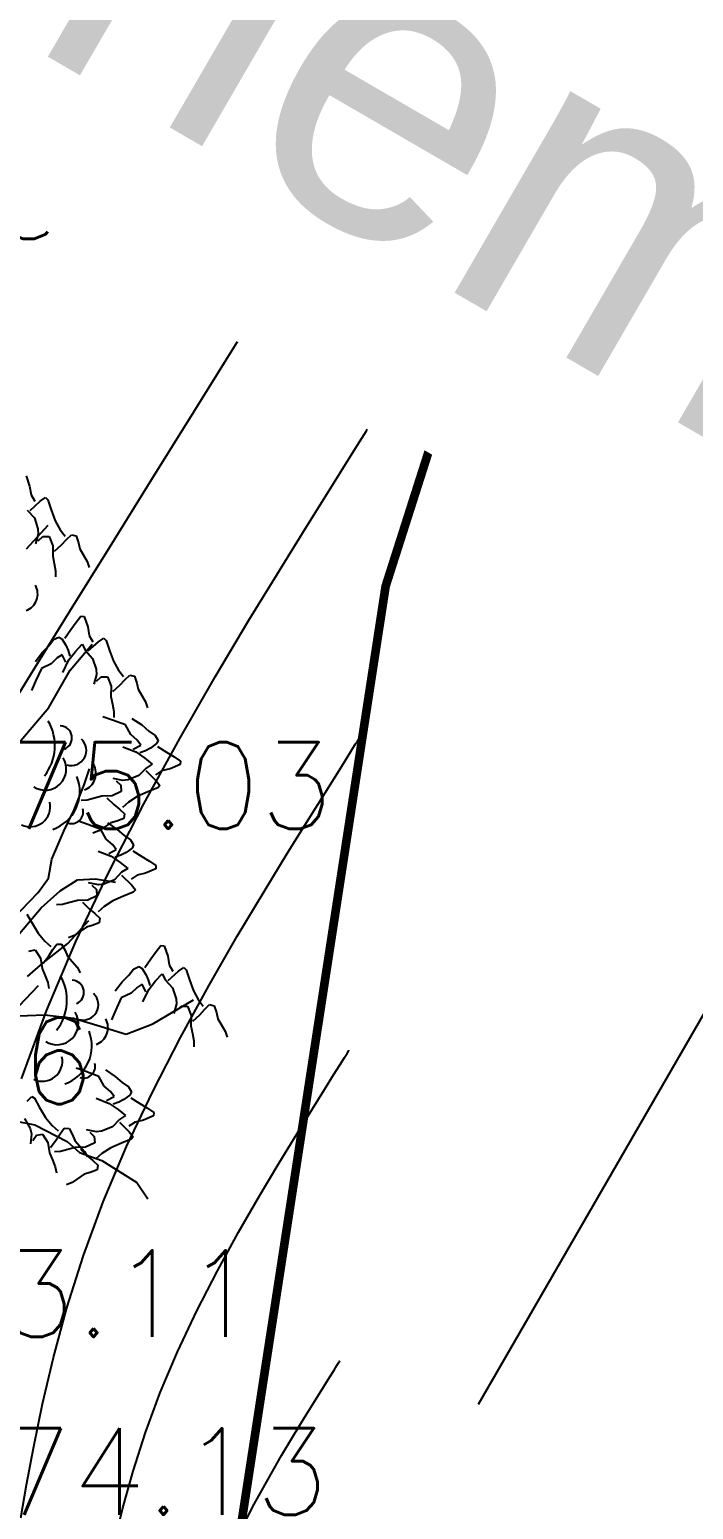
# Model space of a CAD drawing. Header units: millimetres. Extents: x 524954 to 526204, y 9523489 to 9524010.
# Drawn here: x 525331.64 to 525339.31, y 9523772.75 to 9523789.86 of the extents above; entities that cross this region are included whole.
import ezdxf
from ezdxf import colors
from ezdxf.entities.mleader import LeaderData, LeaderLine
from ezdxf.math import Vec2, Vec3

# ---------------------------------------------------------------- set-up
doc = ezdxf.new("R2010")
doc.units = ezdxf.units.MM
doc.header["$PDMODE"] = 32
doc.header["$PDSIZE"] = 0.5
doc.linetypes.add('ACAD_ISO12W100', pattern=[21, 12, -3, 0, -3, 0, -3])
for name, color, linetype in [('Arbre', 34, 'ACAD_ISO12W100'), ('Bord Fleuve', 4, 'ACAD_ISO12W100'), ('CN_01_00', 3, 'Continuous'), ('CN_02_00', 4, 'Continuous'), ('CN_05_00', 6, 'Continuous'), ('ETQ IMPAIR', 7, 'Continuous'), ('Talus', 2, 'Continuous'), ('TopoAlt', 3, 'Continuous'), ('TOPOJIS', 7, 'Continuous')]:
    doc.layers.add(name, color=color, linetype=linetype)
doc.styles.add('Simplex 1.0', font='Simplex.shx', dxfattribs={"width": 0.99, "height": 1})
doc.styles.get("Standard").update_dxf_attribs({"font": 'arial.ttf'})

# ---------------------------------------------------------------- blocks, each defined once
blk = doc.blocks.new('TCPOINT M')
at = {"color": 0}
blk.add_point((0, 0), dxfattribs=at)
at = {"layer": 'TopoAlt', "style": 'Simplex 1.0', "width": 0.99}
blk.add_attdef('ALT', (0.15, 0.15), '', height=1, dxfattribs=at)
blk = doc.blocks.new('v088')
at = {"color": 3, "linetype": 'Continuous'}
for p, q in [((1.181, 11.833), (1.223, 11.714)), ((1.223, 11.714), (1.239, 11.614)), ((1.227, 11.433), (1.346, 11.541)), ((1.239, 11.614), (1.281, 11.541)), ((1.346, 11.541), (1.408, 11.583)), ((1.408, 11.583), (1.435, 11.556)), ((1.435, 11.556), (1.473, 11.441)), ((1.196, 11.437), (1.277, 11.348)), ((1.277, 11.348), (1.319, 11.221)), ((1.473, 11.441), (1.519, 11.314)), ((1.519, 11.314), (1.577, 11.21)), ((1.323, 11.16), (1.292, 11.048)), ((1.319, 11.221), (1.323, 11.16)), ((1.323, 11.083), (1.377, 11.133)), ((1.377, 11.133), (1.45, 11.133)), ((1.45, 11.133), (1.492, 11.025)), ((1.577, 11.21), (1.635, 11.137)), ((1.65, 11.098), (1.708, 11.152)), ((1.708, 11.152), (1.762, 11.141)), ((1.762, 11.141), (1.789, 11.06)), ((1.492, 11.025), (1.489, 10.906)), ((1.512, 10.964), (1.592, 11.037)), ((1.592, 11.037), (1.65, 11.098)), ((1.789, 11.06), (1.804, 10.991)), ((1.804, 10.991), (1.889, 10.844)), ((1.489, 10.906), (1.508, 10.818)), ((1.508, 10.818), (1.523, 10.733)), ((1.889, 10.844), (1.912, 10.775)), ((1.523, 10.733), (1.523, 10.664)), ((1.7, 10.058), (1.762, 10.142)), ((1.762, 10.142), (1.816, 10.212)), ((1.816, 10.212), (1.854, 10.208)), ((1.854, 10.208), (1.896, 10.089)), ((1.446, 9.869), (1.5, 9.939)), ((1.5, 9.939), (1.562, 9.969)), ((1.562, 9.969), (1.596, 9.95)), ((1.596, 9.95), (1.643, 9.877)), ((1.631, 9.958), (1.7, 10.058)), ((1.896, 10.089), (1.912, 9.989)), ((1.912, 9.989), (1.954, 9.915)), ((2.019, 9.915), (2.081, 9.958)), ((2.081, 9.958), (2.108, 9.931)), ((2.108, 9.931), (2.146, 9.815)), ((1.289, 9.685), (1.369, 9.792)), ((1.369, 9.792), (1.446, 9.869)), ((1.6, 9.765), (1.542, 9.727)), ((1.643, 9.677), (1.6, 9.765)), ((1.643, 9.877), (1.669, 9.815)), ((1.669, 9.815), (1.689, 9.75)), ((1.677, 9.704), (1.754, 9.804)), ((1.754, 9.804), (1.831, 9.885)), ((1.831, 9.885), (1.869, 9.812)), ((1.869, 9.812), (1.95, 9.723)), ((1.9, 9.808), (2.019, 9.915)), ((2.146, 9.815), (2.193, 9.689)), ((1.358, 9.604), (1.292, 9.458)), ((1.473, 9.658), (1.358, 9.604)), ((1.542, 9.727), (1.473, 9.658)), ((1.608, 9.558), (1.677, 9.704)), ((1.95, 9.723), (1.993, 9.596)), ((1.993, 9.596), (1.996, 9.535)), ((2.193, 9.689), (2.25, 9.585)), ((2.25, 9.585), (2.308, 9.512)), ((1.292, 9.458), (1.246, 9.35)), ((1.996, 9.535), (1.966, 9.423)), ((1.996, 9.458), (2.05, 9.508)), ((2.05, 9.508), (2.123, 9.508)), ((2.123, 9.508), (2.166, 9.4)), ((2.185, 9.338), (2.266, 9.412)), ((2.266, 9.412), (2.323, 9.473)), ((2.323, 9.473), (2.381, 9.527)), ((2.381, 9.527), (2.435, 9.515)), ((2.435, 9.515), (2.462, 9.435)), ((2.462, 9.435), (2.477, 9.365)), ((2.166, 9.4), (2.162, 9.281)), ((2.162, 9.281), (2.181, 9.192)), ((2.477, 9.365), (2.562, 9.219)), ((2.181, 9.192), (2.196, 9.108)), ((2.196, 9.108), (2.196, 9.038)), ((2.562, 9.219), (2.585, 9.15)), ((2.18, 9.009), (2.07, 9.048)), ((2.33, 8.953), (2.18, 9.009)), ((2.391, 8.841), (2.33, 8.953)), ((2.406, 9.027), (2.519, 8.953)), ((2.519, 8.953), (2.601, 8.881)), ((2.465, 8.776), (2.391, 8.841)), ((2.507, 8.721), (2.465, 8.776)), ((2.601, 8.881), (2.673, 8.832)), ((2.691, 8.737), (2.621, 8.686)), ((2.673, 8.832), (2.708, 8.773)), ((2.708, 8.773), (2.691, 8.737)), ((2.3, 8.701), (2.45, 8.641)), ((2.421, 8.673), (2.507, 8.721)), ((2.45, 8.641), (2.555, 8.57)), ((2.561, 8.655), (2.497, 8.632)), ((2.555, 8.57), (2.64, 8.498)), ((2.621, 8.686), (2.561, 8.655)), ((2.701, 8.703), (2.805, 8.64)), ((2.805, 8.64), (2.893, 8.584)), ((2.893, 8.584), (2.966, 8.534)), ((2.57, 8.455), (2.487, 8.369)), ((2.568, 8.425), (2.683, 8.312)), ((2.64, 8.498), (2.57, 8.455)), ((2.749, 8.424), (2.679, 8.378)), ((2.848, 8.446), (2.749, 8.424)), ((2.964, 8.496), (2.848, 8.446)), ((2.966, 8.534), (2.964, 8.496)), ((2.301, 8.311), (2.188, 8.335)), ((2.225, 8.306), (2.278, 8.256)), ((2.278, 8.256), (2.282, 8.183)), ((2.362, 8.319), (2.301, 8.311)), ((2.487, 8.369), (2.362, 8.319)), ((2.704, 8.225), (2.591, 8.179)), ((2.683, 8.312), (2.729, 8.254)), ((2.729, 8.254), (2.704, 8.225)), ((1.888, 8.085), (1.819, 8.08)), ((1.971, 8.105), (1.888, 8.085)), ((2.058, 8.13), (1.971, 8.105)), ((2.178, 8.134), (2.058, 8.13)), ((2.117, 8.111), (2.195, 8.035)), ((2.282, 8.183), (2.178, 8.134)), ((2.367, 8.061), (2.298, 7.999)), ((2.467, 8.125), (2.367, 8.061)), ((2.591, 8.179), (2.467, 8.125)), ((2.195, 8.035), (2.261, 7.981)), ((2.31, 7.872), (2.231, 7.841)), ((2.261, 7.981), (2.318, 7.927)), ((2.318, 7.927), (2.31, 7.872)), ((1.896, 7.802), (1.786, 7.841)), ((2.046, 7.746), (1.896, 7.802)), ((2.022, 7.727), (1.955, 7.7)), ((2.163, 7.821), (2.022, 7.727)), ((2.107, 7.634), (2.046, 7.746)), ((2.123, 7.82), (2.235, 7.746)), ((2.231, 7.841), (2.163, 7.821)), ((2.235, 7.746), (2.317, 7.675)), ((2.181, 7.57), (2.107, 7.634)), ((2.223, 7.514), (2.181, 7.57)), ((2.317, 7.675), (2.389, 7.625)), ((2.407, 7.53), (2.337, 7.479)), ((2.389, 7.625), (2.424, 7.566)), ((2.424, 7.566), (2.407, 7.53)), ((2.016, 7.494), (2.166, 7.434)), ((2.137, 7.467), (2.223, 7.514)), ((2.166, 7.434), (2.271, 7.363)), ((2.277, 7.448), (2.213, 7.425)), ((2.271, 7.363), (2.357, 7.292)), ((2.337, 7.479), (2.277, 7.448)), ((2.417, 7.496), (2.521, 7.433)), ((2.521, 7.433), (2.609, 7.377)), ((2.609, 7.377), (2.682, 7.328)), ((2.286, 7.249), (2.203, 7.162)), ((2.284, 7.218), (2.399, 7.105)), ((2.357, 7.292), (2.286, 7.249)), ((2.465, 7.218), (2.395, 7.171)), ((2.564, 7.239), (2.465, 7.218)), ((2.68, 7.289), (2.564, 7.239)), ((2.682, 7.328), (2.68, 7.289)), ((2.018, 7.104), (1.904, 7.128)), ((1.941, 7.1), (1.994, 7.049)), ((1.994, 7.049), (1.999, 6.976)), ((2.079, 7.112), (2.018, 7.104)), ((2.203, 7.162), (2.079, 7.112)), ((2.42, 7.018), (2.307, 6.972)), ((2.399, 7.105), (2.445, 7.047)), ((2.445, 7.047), (2.42, 7.018)), ((1.604, 6.878), (1.535, 6.874)), ((1.688, 6.899), (1.604, 6.878)), ((1.775, 6.923), (1.688, 6.899)), ((1.894, 6.927), (1.775, 6.923)), ((1.834, 6.904), (1.912, 6.828)), ((1.999, 6.976), (1.894, 6.927)), ((2.084, 6.854), (2.014, 6.792)), ((2.184, 6.918), (2.084, 6.854)), ((2.307, 6.972), (2.184, 6.918)), ((1.192, 6.766), (1.252, 6.66)), ((1.912, 6.828), (1.977, 6.774)), ((1.977, 6.774), (2.034, 6.72)), ((2.034, 6.72), (2.026, 6.666)), ((1.252, 6.66), (1.321, 6.544)), ((1.321, 6.544), (1.397, 6.452)), ((1.738, 6.52), (1.671, 6.493)), ((1.879, 6.614), (1.738, 6.52)), ((1.947, 6.634), (1.879, 6.614)), ((2.026, 6.666), (1.947, 6.634)), ((1.215, 6.339), (1.286, 6.353)), ((1.286, 6.353), (1.348, 6.255)), ((1.397, 6.452), (1.467, 6.391)), ((1.444, 6.285), (1.489, 6.356)), ((1.489, 6.356), (1.536, 6.42)), ((1.536, 6.42), (1.591, 6.419)), ((1.591, 6.419), (1.633, 6.344)), ((1.633, 6.344), (1.661, 6.279)), ((2.623, 6.25), (2.685, 6.334)), ((2.685, 6.334), (2.739, 6.404)), ((2.739, 6.404), (2.777, 6.4)), ((2.777, 6.4), (2.82, 6.28)), ((1.348, 6.255), (1.367, 6.137)), ((1.378, 6.198), (1.444, 6.285)), ((1.661, 6.279), (1.771, 6.151)), ((2.423, 6.13), (2.485, 6.161)), ((2.485, 6.161), (2.52, 6.142)), ((2.554, 6.15), (2.623, 6.25)), ((2.82, 6.28), (2.835, 6.18)), ((2.835, 6.18), (2.877, 6.107)), ((1.367, 6.137), (1.402, 6.054)), ((1.402, 6.054), (1.433, 5.974)), ((1.771, 6.151), (1.807, 6.088)), ((2.293, 5.984), (2.37, 6.061)), ((2.37, 6.061), (2.423, 6.13)), ((2.52, 6.142), (2.566, 6.069)), ((2.566, 6.069), (2.593, 6.007)), ((2.593, 6.007), (2.612, 5.942)), ((2.6, 5.896), (2.677, 5.996)), ((2.677, 5.996), (2.754, 6.077)), ((2.754, 6.077), (2.793, 6.004)), ((2.793, 6.004), (2.873, 5.915)), ((2.823, 6), (2.943, 6.107)), ((2.943, 6.107), (3.004, 6.15)), ((3.004, 6.15), (3.031, 6.123)), ((3.031, 6.123), (3.07, 6.007)), ((3.07, 6.007), (3.116, 5.88)), ((1.433, 5.974), (1.446, 5.906)), ((2.212, 5.877), (2.293, 5.984)), ((2.396, 5.85), (2.281, 5.796)), ((2.466, 5.919), (2.396, 5.85)), ((2.523, 5.957), (2.466, 5.919)), ((2.566, 5.869), (2.523, 5.957)), ((2.531, 5.75), (2.6, 5.896)), ((2.873, 5.915), (2.916, 5.788)), ((3.116, 5.88), (3.173, 5.777)), ((2.216, 5.65), (2.169, 5.542)), ((2.281, 5.796), (2.216, 5.65)), ((2.92, 5.727), (2.889, 5.615)), ((2.916, 5.788), (2.92, 5.727)), ((2.92, 5.65), (2.973, 5.7)), ((2.973, 5.7), (3.047, 5.7)), ((3.047, 5.7), (3.089, 5.592)), ((3.173, 5.777), (3.231, 5.703)), ((3.189, 5.603), (3.247, 5.665)), ((3.247, 5.665), (3.304, 5.719)), ((3.304, 5.719), (3.358, 5.707)), ((3.358, 5.707), (3.385, 5.627)), ((3.089, 5.592), (3.085, 5.473)), ((3.108, 5.53), (3.189, 5.603)), ((3.385, 5.627), (3.4, 5.557)), ((3.4, 5.557), (3.485, 5.411)), ((3.085, 5.473), (3.104, 5.384)), ((3.104, 5.384), (3.12, 5.3)), ((3.485, 5.411), (3.508, 5.342)), ((3.12, 5.3), (3.12, 5.23)), ((1.872, 4.946), (1.762, 4.985)), ((2.099, 4.964), (2.211, 4.89)), ((2.022, 4.89), (1.872, 4.946)), ((2.083, 4.778), (2.022, 4.89)), ((2.211, 4.89), (2.293, 4.818)), ((2.293, 4.818), (2.365, 4.769)), ((1.195, 4.604), (1.247, 4.657)), ((1.247, 4.657), (1.279, 4.636)), ((1.279, 4.636), (1.338, 4.53)), ((1.992, 4.638), (2.142, 4.578)), ((2.157, 4.714), (2.083, 4.778)), ((2.113, 4.611), (2.199, 4.658)), ((2.199, 4.658), (2.157, 4.714)), ((2.313, 4.623), (2.253, 4.592)), ((2.383, 4.674), (2.313, 4.623)), ((2.365, 4.769), (2.4, 4.71)), ((2.4, 4.71), (2.383, 4.674)), ((2.393, 4.64), (2.497, 4.577)), ((1.338, 4.53), (1.407, 4.414)), ((2.142, 4.578), (2.247, 4.507)), ((2.253, 4.592), (2.189, 4.569)), ((2.247, 4.507), (2.332, 4.436)), ((2.497, 4.577), (2.585, 4.521)), ((2.585, 4.521), (2.658, 4.472)), ((2.658, 4.472), (2.656, 4.433)), ((1.163, 4.402), (1.228, 4.286)), ((1.228, 4.286), (1.243, 4.226)), ((1.407, 4.414), (1.483, 4.322)), ((1.483, 4.322), (1.554, 4.261)), ((1.576, 4.226), (1.623, 4.29)), ((1.623, 4.29), (1.678, 4.289)), ((1.678, 4.289), (1.719, 4.214)), ((2.179, 4.306), (2.055, 4.256)), ((2.262, 4.393), (2.179, 4.306)), ((2.26, 4.362), (2.375, 4.249)), ((2.332, 4.436), (2.262, 4.393)), ((2.441, 4.361), (2.371, 4.315)), ((2.54, 4.383), (2.441, 4.361)), ((2.656, 4.433), (2.54, 4.383)), ((1.243, 4.226), (1.234, 4.11)), ((1.258, 4.15), (1.301, 4.209)), ((1.301, 4.209), (1.373, 4.223)), ((1.373, 4.223), (1.435, 4.125)), ((1.435, 4.125), (1.453, 4.007)), ((1.465, 4.068), (1.531, 4.155)), ((1.531, 4.155), (1.576, 4.226)), ((1.719, 4.214), (1.747, 4.149)), ((1.747, 4.149), (1.858, 4.021)), ((1.975, 4.12), (1.87, 4.071)), ((1.994, 4.248), (1.88, 4.272)), ((1.917, 4.244), (1.97, 4.193)), ((1.97, 4.193), (1.975, 4.12)), ((2.055, 4.256), (1.994, 4.248)), ((2.283, 4.116), (2.16, 4.062)), ((2.396, 4.162), (2.283, 4.116)), ((2.375, 4.249), (2.421, 4.191)), ((2.421, 4.191), (2.396, 4.162)), ((1.453, 4.007), (1.488, 3.924)), ((1.58, 4.022), (1.511, 4.017)), ((1.664, 4.043), (1.58, 4.022)), ((1.751, 4.067), (1.664, 4.043)), ((1.87, 4.071), (1.751, 4.067)), ((1.81, 4.048), (1.888, 3.972)), ((1.858, 4.021), (1.893, 3.958)), ((1.888, 3.972), (1.953, 3.918)), ((2.059, 3.998), (1.99, 3.936)), ((2.16, 4.062), (2.059, 3.998)), ((1.488, 3.924), (1.519, 3.844)), ((1.519, 3.844), (1.532, 3.776)), ((1.923, 3.778), (1.855, 3.758)), ((2.002, 3.81), (1.923, 3.778)), ((1.953, 3.918), (2.01, 3.864)), ((2.01, 3.864), (2.002, 3.81)), ((1.714, 3.664), (1.647, 3.637)), ((1.855, 3.758), (1.714, 3.664))]:
    blk.add_line(p, q, dxfattribs=at)
at = {"linetype": 'Continuous'}
for p, q in [((1.188, 10.988), (1.437, 11.261)), ((1.69, 9.587), (1.945, 9.885)), ((1.444, 9.153), (1.69, 9.587)), ((1.08, 8.722), (1.444, 9.153)), ((1.855, 8.26), (1.913, 8.447)), ((1.736, 7.971), (1.855, 8.26)), ((1.617, 7.726), (1.736, 7.971)), ((1.481, 7.4), (1.617, 7.726)), ((1.442, 7.181), (1.481, 7.4)), ((1.023, 6.706), (1.321, 7.017)), ((1.321, 7.017), (1.442, 7.181)), ((1.356, 6.837), (1.575, 7.035)), ((1.575, 7.035), (1.778, 7.163)), ((1.778, 7.163), (1.983, 7.174)), ((1.983, 7.174), (2.214, 7.135)), ((1.107, 6.54), (1.356, 6.837)), ((1.663, 6.427), (1.906, 6.693)), ((1.381, 6.204), (1.663, 6.427)), ((1.198, 6.044), (1.381, 6.204)), ((1.1, 5.706), (1.325, 5.941)), ((2.646, 5.496), (3.119, 5.774)), ((1.001, 5.586), (1.394, 5.601)), ((1.394, 5.601), (1.731, 5.564)), ((1.731, 5.564), (2, 5.483)), ((2, 5.483), (2.338, 5.378)), ((2.338, 5.378), (2.646, 5.496)), ((1.047, 4.375), (1.284, 4.33)), ((1.284, 4.33), (1.655, 4.138)), ((1.655, 4.138), (1.8, 4.011)), ((1.8, 4.011), (2.057, 3.917)), ((2.057, 3.917), (2.461, 3.664)), ((2.461, 3.664), (2.589, 3.474))]:
    blk.add_line(p, q, dxfattribs=at)
at = {"color": 3, "linetype": 'Continuous'}
for centre, major_axis, start_param, end_param in [((1.111, 10.467), (-0.145, 0.145), 2.713295, 4.448408), ((0.949, 8.713), (-0.4, 0.4), 3.265538, 4.451253), ((1.572, 8.803), (0.099, 0.099), 4.31771, 7.031286), ((1.702, 8.661), (0.125, 0.125), 3.651933, 6.315792), ((1.401, 8.445), (0.174, 0.174), 3.363922, 6.046661), ((1.785, 8.394), (-0.145, 0.145), 2.713295, 4.448408), ((1.336, 8.186), (-0.33, 0.33), 2.69514, 4.302022), ((1.23, 8.008), (0.164, 0.164), 3.478918, 5.717341), ((1.705, 7.948), (-0.0964, 0.0964), 2.051824, 4.174223), ((1.088, 5.771), (-0.4, 0.4), 3.265538, 4.451253), ((1.711, 5.861), (0.099, 0.099), 4.31771, 7.031286), ((1.841, 5.718), (-0.125, 0.125), 2.081137, 4.744996), ((1.54, 5.502), (0.174, 0.174), 3.363922, 6.046661), ((1.924, 5.452), (-0.145, 0.145), 2.713295, 4.448408), ((1.475, 5.243), (0.33, 0.33), 4.265936, 5.872819), ((1.37, 5.065), (-0.164, 0.164), 1.908121, 4.146545), ((1.844, 5.006), (-0.0964, 0.0964), 2.051824, 4.174223)]:
    blk.add_ellipse(centre, major_axis=major_axis, ratio=1, start_param=start_param, end_param=end_param, dxfattribs=at)

msp = doc.modelspace()

# ---------------------------------------------------------------- hatches: boundary and pattern name
at = {"layer": 'Bord Fleuve', "ltscale": 0.5}
h = msp.add_hatch(dxfattribs=at)
h.set_pattern_fill('ANSI33', color=135, scale=2, angle=15, style=0)
edge = h.paths.add_edge_path()
edge.add_line((525439.351, 9523820.38), (525429.428, 9523796.02))
edge.add_line((525429.428, 9523796.02), (525428.884, 9523788.101))
edge.add_line((525428.884, 9523788.101), (525428.353, 9523783.613))
edge.add_line((525428.353, 9523783.613), (525432.345, 9523771.044))
edge.add_line((525432.345, 9523771.044), (525425.155, 9523761.396))
edge.add_line((525425.155, 9523761.396), (525425.603, 9523757.857))
edge.add_line((525425.603, 9523757.857), (525425.392, 9523752.767))
edge.add_line((525425.392, 9523752.767), (525425.531, 9523737.269))
edge.add_line((525425.531, 9523737.269), (525420.173, 9523734.242))
edge.add_line((525420.173, 9523734.242), (525409.231, 9523730.837))
edge.add_line((525409.231, 9523730.837), (525403.15, 9523725.262))
edge.add_line((525403.15, 9523725.262), (525399.312, 9523719.279))
edge.add_line((525399.312, 9523719.279), (525398.471, 9523717.204))
edge.add_line((525398.471, 9523717.204), (525387.323, 9523716.767))
edge.add_line((525387.323, 9523716.767), (525379.743, 9523715.417))
edge.add_line((525439.351, 9523820.38), (525412.029, 9523831.392))
edge.add_line((525412.029, 9523831.392), (525397.674, 9523844.829))
edge.add_line((525397.674, 9523844.829), (525370.042, 9523852.892))
edge.add_line((525370.042, 9523852.892), (525354.138, 9523871.224))
edge.add_line((525335.046, 9523740.934), (525335.464, 9523745.788))
edge.add_line((525335.464, 9523745.788), (525334.824, 9523749.483))
edge.add_line((525334.824, 9523749.483), (525332.978, 9523755.879))
edge.add_line((525332.978, 9523755.879), (525332.09, 9523761.937))
edge.add_line((525332.09, 9523761.937), (525333.482, 9523768.659))
edge.add_line((525333.482, 9523768.659), (525335.755, 9523783.426))
edge.add_line((525335.755, 9523783.426), (525345.567, 9523814.167))
edge.add_line((525345.567, 9523814.167), (525355.202, 9523841.723))
edge.add_line((525355.202, 9523841.723), (525358.159, 9523858.254))
edge.add_line((525358.159, 9523858.254), (525357.891, 9523860.435))
edge.add_line((525357.891, 9523860.435), (525354.138, 9523871.224))
edge.add_line((525335.072, 9523740.932), (525368.644, 9523722.072))
edge.add_line((525368.644, 9523722.072), (525369.749, 9523720.981))
edge.add_line((525369.749, 9523720.981), (525379.743, 9523715.417))

# ---------------------------------------------------------------- linework, layer by layer
at = {"layer": 'Bord Fleuve', "ltscale": 0.35, "const_width": 0.1, "flags": 128}
msp.add_lwpolyline([(525335.046, 9523740.934), (525335.464, 9523745.788), (525334.824, 9523749.483), (525332.978, 9523755.879), (525332.09, 9523761.937), (525333.482, 9523768.659), (525335.755, 9523783.426), (525345.567, 9523814.167), (525355.202, 9523841.723), (525358.159, 9523858.254), (525357.891, 9523860.435), (525354.138, 9523871.224)], dxfattribs=at)
at = {"layer": 'CN_01_00', "flags": 128}
for points, elevation in [([(525331.536, 9523772.654), (525331.604, 9523773.036), (525331.687, 9523773.479), (525331.789, 9523773.972), (525331.915, 9523774.51), (525332.07, 9523775.084), (525332.26, 9523775.687), (525332.489, 9523776.31), (525332.76, 9523776.947), (525333.062, 9523777.584), (525333.385, 9523778.21), (525333.715, 9523778.812), (525334.04, 9523779.379), (525334.349, 9523779.896), (525334.629, 9523780.353), (525334.867, 9523780.737), (525335.056, 9523781.038), (525335.197, 9523781.265), (525335.298, 9523781.427), (525335.366, 9523781.536), (525335.407, 9523781.602), (525335.429, 9523781.636), (525335.436, 9523781.649), (525335.438, 9523781.65)], 273), ([(525334.08, 9523772.511), (525334.236, 9523772.812), (525334.395, 9523773.103), (525334.552, 9523773.375), (525334.7, 9523773.625), (525334.835, 9523773.845), (525334.95, 9523774.03), (525335.041, 9523774.175), (525335.109, 9523774.284), (525335.158, 9523774.363), (525335.19, 9523774.415), (525335.21, 9523774.447), (525335.221, 9523774.463), (525335.224, 9523774.469), (525335.225, 9523774.47)], 271)]:
    msp.add_lwpolyline(points, dxfattribs=dict(at, elevation=elevation))
at = {"layer": 'CN_02_00', "flags": 128}
for points, elevation in [([(525331.543, 9523777.732), (525331.832, 9523778.517), (525332.172, 9523779.318), (525332.553, 9523780.121), (525332.959, 9523780.909), (525333.375, 9523781.667), (525333.785, 9523782.38), (525334.174, 9523783.032), (525334.526, 9523783.607), (525334.826, 9523784.09), (525335.063, 9523784.47), (525335.241, 9523784.755), (525335.369, 9523784.96), (525335.454, 9523785.097), (525335.506, 9523785.18), (525335.533, 9523785.223), (525335.542, 9523785.238), (525335.544, 9523785.241)], 274), ([(525332.62, 9523772.375), (525332.718, 9523772.771), (525332.835, 9523773.195), (525332.977, 9523773.641), (525333.147, 9523774.104), (525333.347, 9523774.575), (525333.571, 9523775.047), (525333.81, 9523775.511), (525334.055, 9523775.957), (525334.296, 9523776.377), (525334.525, 9523776.761), (525334.732, 9523777.099), (525334.909, 9523777.383), (525335.048, 9523777.607), (525335.153, 9523777.775), (525335.228, 9523777.895), (525335.278, 9523777.976), (525335.309, 9523778.025), (525335.325, 9523778.05), (525335.33, 9523778.059), (525335.331, 9523778.06)], 272)]:
    msp.add_lwpolyline(points, dxfattribs=dict(at, elevation=elevation))
at = {"layer": 'CN_05_00', "elevation": 275, "flags": 128}
msp.add_lwpolyline([(525331.318, 9523781.861), (525331.681, 9523782.451), (525332.105, 9523783.137), (525332.569, 9523783.885), (525333.053, 9523784.664), (525333.537, 9523785.442), (525334, 9523786.186), (525334.423, 9523786.863), (525334.785, 9523787.443), (525335.07, 9523787.901), (525335.285, 9523788.246), (525335.439, 9523788.492), (525335.542, 9523788.657), (525335.605, 9523788.758), (525335.637, 9523788.809), (525335.649, 9523788.828), (525335.65, 9523788.831)], dxfattribs=at)
at = {"layer": 'Talus'}
msp.add_line((525328.384, 9523789.438), (525332.973, 9523787.452), dxfattribs=at)

# ---------------------------------------------------------------- block references
at = {"layer": 'Arbre'}
msp.add_blockref('v088', (525330.416, 9523772.869), dxfattribs=at)
at = {"layer": 'TOPOJIS'}
ref = msp.add_blockref('TCPOINT M', (525329.476, 9523787.393, 275.68), dxfattribs=at)
ref.add_attrib('ALT', '275.68', (525329.526, 9523787.443, 275.68), dxfattribs={"layer": 'TopoAlt', "height": 1, "style": 'Simplex 1.0', "width": 0.99})
ref = msp.add_blockref('TCPOINT M', (525330.433, 9523780.571, 275.03), dxfattribs=at)
ref.add_attrib('ALT', '275.03', (525330.483, 9523780.621, 275.03), dxfattribs={"layer": 'TopoAlt', "height": 1, "style": 'Simplex 1.0', "width": 0.99})
ref = msp.add_blockref('TCPOINT M', (525327.668, 9523777.388, 275.16), dxfattribs=at)
ref.add_attrib('ALT', '275.16', (525327.718, 9523777.438, 275.16), dxfattribs={"layer": 'TopoAlt', "height": 1, "style": 'Simplex 1.0', "width": 0.99})
ref = msp.add_blockref('TCPOINT M', (525329.57, 9523774.697, 273.11), dxfattribs=at)
ref.add_attrib('ALT', '273.11', (525329.62, 9523774.747, 273.11), dxfattribs={"layer": 'TopoAlt', "height": 1, "style": 'Simplex 1.0', "width": 0.99})
ref = msp.add_blockref('TCPOINT M', (525330.378, 9523772.641, 274.13), dxfattribs=at)
ref.add_attrib('ALT', '274.13', (525330.428, 9523772.691, 274.13), dxfattribs={"layer": 'TopoAlt', "height": 1, "style": 'Simplex 1.0', "width": 0.99})

# ---------------------------------------------------------------- next in the draw order: leaders
at = {"layer": 'ETQ IMPAIR'}
ml = msp.add_multileader_mtext('Standard', dxfattribs=at)
ml.set_content('Cheminement des piétons', color=256)
ml.set_leader_properties()
ml.build(insert=Vec2(0, 0))
ml.multileader.update_dxf_attribs({"has_text_frame": 1, "dogleg_length": 2.5, "arrow_head_size": 3.5})
ctx = ml.context
ctx.base_point, ctx.char_height, ctx.arrow_head_size, ctx.landing_gap_size, ctx.plane_origin, ctx.plane_x_axis, ctx.plane_y_axis = Vec3(525328.628, 9523792.878), 3.5, 3.5, 0.8, Vec3(525468.166, 9523659.772), Vec3(0.864942, -0.501872), Vec3(0.501872, 0.864942)
ctx.text_align_type = 1
notes = []
notes.append((ctx, [(1, (1, 1, 0), (525326.466, 9523794.133), (0.864942, -0.501872), 2.5, [(0, [(525289.29, 9523763.248)], 0, [])])]))
ctx.mtext.insert, ctx.mtext.text_direction, ctx.mtext.rotation, ctx.mtext.alignment, ctx.mtext.flow_direction = Vec3(525354.822, 9523780.265), Vec3(0.864942, -0.501872), 5.757423, 2, 5
ctx.mtext.has_bg_fill, ctx.mtext.bg_color, ctx.mtext.bg_scale_factor, ctx.mtext.bg_transparency, ctx.mtext.use_window_bg_color = 1, -1027028792, 1.5, 0, 1
for ctx, leaders in notes:
    for number, flags, end, landing, length, lines in leaders:
        leader = LeaderData()
        leader.index, (leader.has_last_leader_line, leader.has_dogleg_vector, leader.attachment_direction) = number, flags
        leader.last_leader_point, leader.dogleg_vector, leader.dogleg_length = Vec3(end), Vec3(landing), length
        for number, points, colour, breaks in lines:
            line = LeaderLine()
            line.index, line.vertices, line.color, line.breaks = number, Vec3.list(points), colors.encode_raw_color(colour), breaks
            leader.lines.append(line)
        ctx.leaders.append(leader)

doc.saveas('drawing.dxf')
